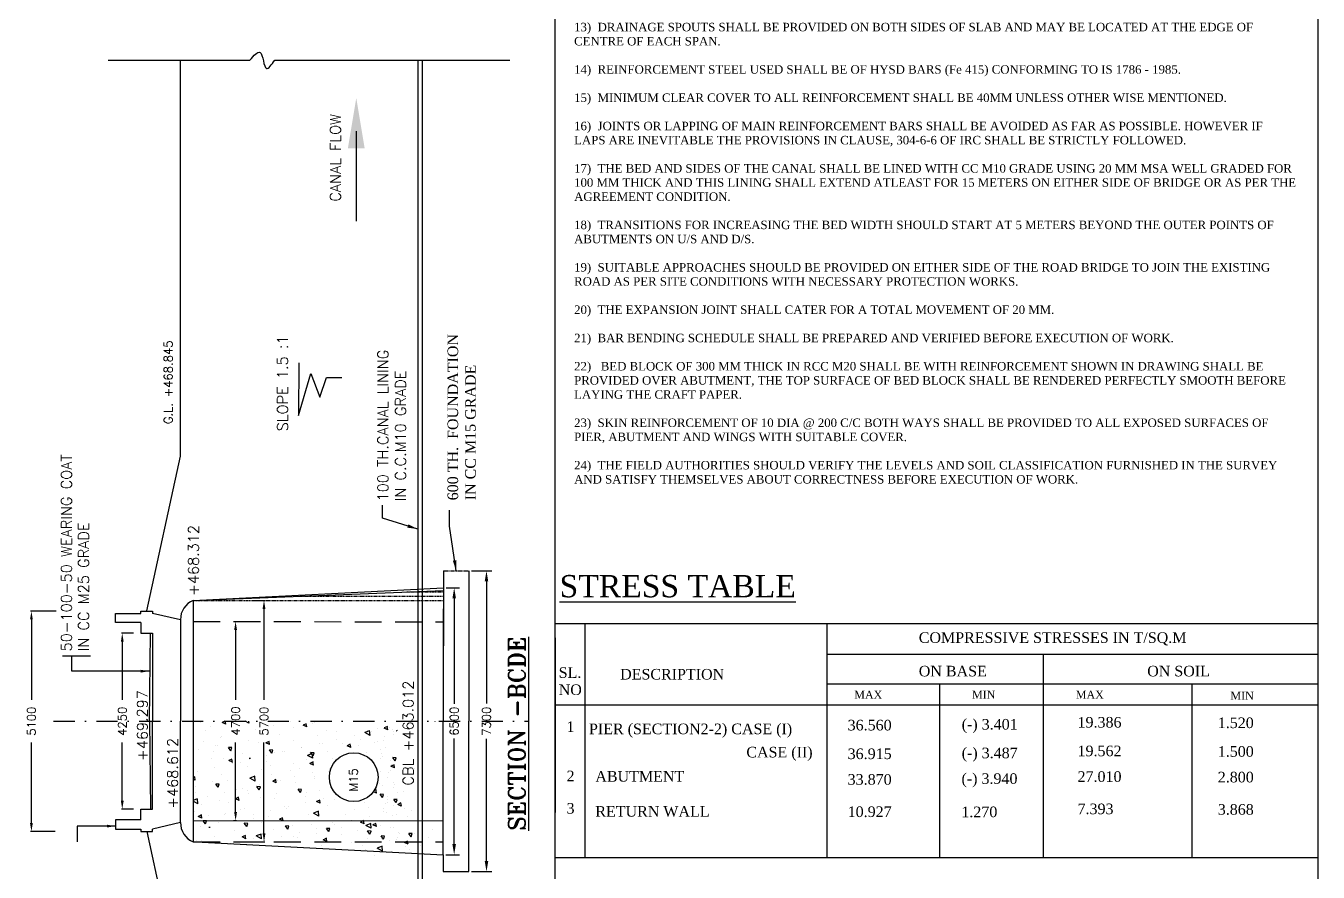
# Model space of a CAD drawing. Header units: millimetres. Extents: x 173 to 1182, y 876 to 1915.
# Drawn here: x 763.4 to 1068.3, y 1024.5 to 1224.2 of the extents above; entities that cross this region are included whole.
import ezdxf
from ezdxf.enums import TextEntityAlignment as Align

# ---------------------------------------------------------------- set-up
doc = ezdxf.new("R2010")
doc.units = ezdxf.units.MM
for name, pattern in [('DASHDOT', [1, 0.5, -0.25, 0, -0.25]), ('DASHDOTX2', [2, 1, -0.5, 0, -0.5]), ('HIDDEN', [9.525, 6.35, -3.175])]:
    doc.linetypes.add(name, pattern=pattern)
doc.styles.add('ROMANS', font='romans')
doc.styles.add('ROMANT', font='romant')
doc.styles.get("Standard").update_dxf_attribs({"font": 'times.ttf'})
doc.styles.add('TIMES NEW ROMAN', font='times.ttf')
doc.dimstyles.new('ISO-25', dxfattribs={"dimtxt": 2.5, "dimasz": 2.5, "dimexe": 1.25, "dimexo": 0.625, "dimtad": 0, "dimtih": 1, "dimtoh": 1, "dimlfac": 100, "dimtxsty": 'TIMES NEW ROMAN', "dimcen": 2.5, "dimadec": 0, "dimazin": 0, "dimtfac": 1, "dimtmove": 0, "dimatfit": 3, "dimfxl": 1, "dimarcsym": 0})
doc.dimstyles.get("Standard").update_dxf_attribs({"dimtxt": 2, "dimasz": 2.5, "dimexe": 0.18, "dimexo": 0.18, "dimgap": 1.5, "dimtad": 0, "dimtih": 1, "dimtoh": 1, "dimdec": 0, "dimlfac": 100, "dimzin": 0, "dimdsep": 46, "dimtxsty": 'ROMANS', "dimcen": 0.09, "dimadec": 0, "dimazin": 0, "dimtfac": 1, "dimtdec": 0, "dimtofl": 0, "dimtmove": 1, "dimatfit": 1, "dimfxl": 1, "dimtolj": 1, "dimtzin": 0, "dimarcsym": 0})
doc.dimstyles.new('STANDARD$0', dxfattribs={"dimscale": 88.888889, "dimtxt": 0.02, "dimasz": 0.02, "dimexe": 0.1, "dimexo": 0.1, "dimgap": 0.09, "dimtad": 2, "dimtih": 1, "dimtoh": 1, "dimdec": 0, "dimzin": 1, "dimdsep": 46, "dimtxsty": 'Standard', "dimcen": 0.09, "dimadec": 0, "dimazin": 0, "dimtfac": 1, "dimtdec": 4, "dimtofl": 0, "dimtmove": 0, "dimatfit": 3, "dimfxl": 1, "dimtolj": 1, "dimtzin": 1, "dimarcsym": 0})
doc.dimstyles.new('STANDARD$7', dxfattribs={"dimtxt": 2, "dimasz": 2, "dimexe": 1.25, "dimexo": 0.625, "dimtad": 1, "dimdec": 0, "dimlfac": 0.5, "dimdsep": 46, "dimtxsty": 'Standard', "dimcen": 2.5, "dimadec": 0, "dimazin": 0, "dimtfac": 1, "dimtdec": 0, "dimtmove": 0, "dimatfit": 3, "dimfxl": 1, "dimtolj": 1, "dimtzin": 0, "dimarcsym": 0})
pattern_1 = [(50, (-309.16, -284.87), (182.185, -15.939), [19.05, -209.55]), (355, (-309.16, -284.87), (-35.243, 191.057), [15.24, -167.64]), (100.451, (-293.98, -286.2), (146.943, 175.117), [16.19, -178.09]), (46.184, (-309.16, -234.07), (271.08, -42.042), [28.575, -314.325]), (96.636, (-286.57, -237.57), (237.404, 247.426), [24.285, -267.135]), (351.184, (-309.16, -234.07), (237.405, 247.425), [22.86, -251.46]), (21, (-283.76, -246.77), (151.615, -102.266), [19.05, -209.55]), (326, (-283.76, -246.77), (61.802, 184.188), [15.24, -167.64]), (71.451, (-271.13, -255.3), (213.416, 81.923), [16.19, -178.09]), (37.5, (-309.16, -284.87), (3.0886, 84.555), [0, -165.608, 0, -170.18, 0, -168.275]), (7.5, (-309.16, -284.87), (66.8197, 100.1806), [0, -97.028, 0, -161.798, 0, -64.135]), (327.5, (-365.803, -284.87), (135.5906, -5.7287), [0, -63.5, 0, -198.12, 0, -262.89]), (317.5, (-391.2, -284.87), (148.129, 25.4265), [0, -82.55, 0, -131.572, 0, -186.69])]

# ---------------------------------------------------------------- blocks, each defined once
blk = doc.blocks.new('*D85')
at = {"color": 0, "lineweight": -2, "transparency": 16777216}
for p, q in [((770.52, 1086.14), (764.52, 1086.14)), ((764.7, 1084.14), (764.7, 1065.17)), ((764.7, 1036.14), (764.7, 1055.12)), ((770.27, 1034.14), (764.52, 1034.14))]:
    blk.add_line(p, q, dxfattribs=at)
at = {"color": 0, "transparency": 16777216}
for points in [[(764.37, 1084.14), (765.03, 1084.14), (764.7, 1086.14)], [(764.37, 1036.14), (765.03, 1036.14), (764.7, 1034.14)]]:
    blk.add_solid(points, dxfattribs=at)
at = {"layer": 'Defpoints', "color": 0, "transparency": 16777216}
for p in [(770.7, 1086.14), (764.7, 1034.14), (770.45, 1034.14)]:
    blk.add_point(p, dxfattribs=at)
at = {"color": 0, "transparency": 16777216, "insert": (764.7, 1060.14), "char_height": 2, "attachment_point": 5, "rotation": 90, "style": 'ROMANS'}
blk.add_mtext('\\A1;5100', dxfattribs=at)
blk = doc.blocks.new('*D86')
at = {"color": 0, "lineweight": -2, "transparency": 16777216}
for p, q in [((817.33, 1088.64), (819.75, 1088.64)), ((819.57, 1086.64), (819.57, 1065.19)), ((819.57, 1033.69), (819.57, 1055.14)), ((817.33, 1031.69), (819.75, 1031.69))]:
    blk.add_line(p, q, dxfattribs=at)
at = {"color": 0, "transparency": 16777216}
for points in [[(819.24, 1086.64), (819.91, 1086.64), (819.57, 1088.64)], [(819.24, 1033.69), (819.91, 1033.69), (819.57, 1031.69)]]:
    blk.add_solid(points, dxfattribs=at)
at = {"layer": 'Defpoints', "color": 0, "transparency": 16777216}
for p in [(817.26, 1088.64), (819.57, 1088.64), (817.26, 1031.69)]:
    blk.add_point(p, dxfattribs=at)
at = {"color": 0, "transparency": 16777216, "insert": (819.57, 1060.16), "char_height": 2, "attachment_point": 5, "rotation": 90, "style": 'ROMANS'}
blk.add_mtext('\\A1;5700', dxfattribs=at)
blk = doc.blocks.new('*D87')
at = {"color": 0, "lineweight": -2, "transparency": 16777216}
for p, q in [((812.38, 1083.69), (813.05, 1083.69)), ((812.87, 1081.69), (812.87, 1065.21)), ((812.87, 1038.69), (812.87, 1055.16)), ((812.38, 1036.69), (813.05, 1036.69))]:
    blk.add_line(p, q, dxfattribs=at)
at = {"color": 0, "transparency": 16777216}
for points in [[(812.54, 1081.69), (813.2, 1081.69), (812.87, 1083.69)], [(812.54, 1038.69), (813.2, 1038.69), (812.87, 1036.69)]]:
    blk.add_solid(points, dxfattribs=at)
at = {"layer": 'Defpoints', "color": 0, "transparency": 16777216}
for p in [(812.32, 1083.69), (812.87, 1083.69), (812.32, 1036.69)]:
    blk.add_point(p, dxfattribs=at)
at = {"color": 0, "transparency": 16777216, "insert": (812.87, 1060.19), "char_height": 2, "attachment_point": 5, "rotation": 90, "style": 'ROMANS'}
blk.add_mtext('\\A1;4700', dxfattribs=at)
blk = doc.blocks.new('*D88')
at = {"color": 0, "lineweight": -2, "transparency": 16777216}
for p, q in [((788.75, 1080.89), (785.95, 1080.89)), ((786.13, 1078.89), (786.13, 1065.17)), ((786.13, 1041.39), (786.13, 1055.12)), ((788.75, 1039.39), (785.95, 1039.39))]:
    blk.add_line(p, q, dxfattribs=at)
at = {"color": 0, "transparency": 16777216}
for points in [[(785.8, 1078.89), (786.47, 1078.89), (786.13, 1080.89)], [(785.8, 1041.39), (786.47, 1041.39), (786.13, 1039.39)]]:
    blk.add_solid(points, dxfattribs=at)
at = {"layer": 'Defpoints', "color": 0, "transparency": 16777216}
for p in [(786.13, 1080.89), (788.81, 1080.89), (788.81, 1039.39)]:
    blk.add_point(p, dxfattribs=at)
at = {"color": 0, "transparency": 16777216, "insert": (786.13, 1060.14), "char_height": 2, "attachment_point": 5, "rotation": 90, "style": 'ROMANS'}
blk.add_mtext('\\A1;4250', dxfattribs=at)

msp = doc.modelspace()

# ---------------------------------------------------------------- hatches: boundary and pattern name
h = msp.add_hatch()
h.set_pattern_fill('AR-CONC', color=0, style=0)
h.set_pattern_definition(pattern_1)
h.paths.add_polyline_path([(861.14331, 1060.16375), (802.87519, 1060.16375), (802.87519, 1036.6858), (861.14331, 1036.6858)])
h.paths.add_polyline_path([(840.74836, 1041.1888, -1), (840.74836, 1052.69262, -1)], flags=16)
h.paths.add_polyline_path([(861.14331, 1036.6858), (802.87519, 1036.6858), (802.87519, 1031.6858), (861.14331, 1031.6858)])
h.paths.add_polyline_path([(802.87519, 1031.6858), (855.1752, 1028.99415), (855.1752, 1031.6858)])
h.paths.add_polyline_path([(811.36941, 1056.16199), (811.36941, 1064.20961), (814.36941, 1064.20961), (814.36941, 1056.16199)], flags=9)
h.paths.add_polyline_path([(818.07184, 1056.13994), (818.07184, 1064.18756), (821.07184, 1064.18756), (821.07184, 1056.13994)], flags=9)
h.paths.add_polyline_path([(842.16901, 1043.44389), (842.16901, 1049.87246), (839.16901, 1049.87246), (839.16901, 1043.44389)], flags=8)
h.paths.add_polyline_path([(854.73565, 1044.72991), (854.73565, 1070.97991), (850.98565, 1070.97991), (850.98565, 1044.72991)], flags=9)
h = msp.add_hatch()
h.set_pattern_fill('AR-CONC', color=0, style=0)
h.set_pattern_definition(pattern_1)
h.paths.add_polyline_path([(861.14331, 1060.16375), (802.87519, 1060.16375), (802.87519, 1036.6858), (861.14331, 1036.6858)])
h.paths.add_polyline_path([(840.74836, 1041.1888, -1), (840.74836, 1052.69262, -1)], flags=16)
h.paths.add_polyline_path([(861.14331, 1036.6858), (802.87519, 1036.6858), (802.87519, 1031.6858), (861.14331, 1031.6858)])
h.paths.add_polyline_path([(802.87519, 1031.6858), (855.1752, 1028.99415), (855.1752, 1031.6858)])
h.paths.add_polyline_path([(811.36941, 1056.16199), (811.36941, 1064.20961), (814.36941, 1064.20961), (814.36941, 1056.16199)], flags=9)
h.paths.add_polyline_path([(818.07184, 1056.13994), (818.07184, 1064.18756), (821.07184, 1064.18756), (821.07184, 1056.13994)], flags=9)
h.paths.add_polyline_path([(842.16901, 1043.44389), (842.16901, 1049.87246), (839.16901, 1049.87246), (839.16901, 1043.44389)], flags=8)
h.paths.add_polyline_path([(854.73565, 1044.72991), (854.73565, 1070.97991), (850.98565, 1070.97991), (850.98565, 1044.72991)], flags=9)
h = msp.add_hatch()
h.set_pattern_fill('AR-CONC', color=0, scale=0.75, style=0)
h.set_pattern_definition([(50, (-309.16, -284.87), (136.6385, -11.954), [14.2875, -157.1625]), (355, (-309.16, -284.87), (-26.432, 143.292), [11.43, -125.73]), (100.451, (-297.77, -285.87), (110.207, 131.338), [12.143, -133.567]), (46.184, (-309.16, -246.77), (203.31, -31.532), [21.431, -235.744]), (96.636, (-292.22, -249.4), (178.053, 185.57), [18.214, -200.351]), (351.184, (-309.16, -246.77), (178.053, 185.57), [17.145, -188.595]), (21, (-290.11, -256.3), (113.711, -76.699), [14.287, -157.162]), (326, (-290.11, -256.3), (46.352, 138.141), [11.43, -125.73]), (71.451, (-280.64, -262.69), (160.062, 61.442), [12.143, -133.567]), (37.5, (-309.16, -284.87), (2.3165, 63.4163), [0, -124.206, 0, -127.635, 0, -126.2062]), (7.5, (-309.16, -284.87), (50.1147, 75.1354), [0, -72.771, 0, -121.3485, 0, -48.1013]), (327.5, (-351.643, -284.87), (101.693, -4.2966), [0, -47.625, 0, -148.59, 0, -197.1675]), (317.5, (-370.69, -284.87), (111.097, 19.07), [0, -61.9125, 0, -98.679, 0, -140.0175])])
h.paths.add_polyline_path([(802.87519, 1031.6858), (855.1752, 1027.74762), (855.1752, 1031.6858)])

# ---------------------------------------------------------------- linework, layer by layer
at = {"color": 0}
for p, q in [((888.25993, 876.28119), (888.25993, 1471.28119)), ((1068.25993, 876.28119), (1068.25993, 1471.28119)), ((782.82702, 1216.11605), (816.25213, 1216.11605)), ((799.8982, 1122.66259), (799.8982, 1216.11605)), ((822.10789, 1216.11605), (877.53143, 1216.11605)), ((855.8982, 1216.14457), (855.8982, 976.32263)), ((856.8982, 1216.14457), (856.8982, 976.32263)), ((827.8105, 1144.72484), (827.70767, 1132.24059)), ((827.70767, 1132.24059), (830.60085, 1142.20484)), ((830.60085, 1142.20484), (832.74084, 1136.56892)), ((832.74084, 1136.56892), (834.34102, 1141.23765)), ((834.34102, 1141.23765), (837.96232, 1141.20783)), ((791.90019, 1086.1858), (799.8982, 1122.66259)), ((861.89265, 1095.61394), (861.86632, 1060.06062)), ((867.89821, 1095.61394), (867.89821, 1060.1382)), ((868.52321, 1095.61394), (873.3096, 1095.61394)), ((802.87519, 1088.64171), (861.8897, 1091.62595)), ((862.51469, 1091.61394), (865.68751, 1091.61394)), ((872.0596, 1093.11394), (872.0596, 1064.28479)), ((802.87519, 1088.64171), (861.88922, 1090.97316)), ((802.87519, 1088.64171), (802.87519, 1031.6858)), ((856.8982, 1088.61394), (856.8982, 1031.65802)), ((864.43751, 1089.11394), (864.43751, 1064.23717)), ((784.52519, 1085.59171), (790.52519, 1085.59171)), ((784.52519, 1083.39171), (784.52519, 1085.59171)), ((790.52519, 1086.14171), (793.27519, 1086.14171)), ((790.52519, 1085.59171), (790.52519, 1086.14171)), ((793.27519, 1086.14171), (793.27519, 1085.59171)), ((799.87519, 1084.07137), (793.27519, 1085.59171)), ((861.86632, 1086.65802), (861.86632, 1060.06062)), ((790.52519, 1083.39171), (784.52519, 1083.39171)), ((790.52519, 1083.39171), (790.52519, 1080.89171)), ((799.87519, 1084.07137), (799.87519, 1060.16375)), ((888.25993, 1083.20081), (1068.25993, 1083.20081)), ((895.24206, 1083.20081), (895.24206, 1027.99691)), ((952.35089, 1083.20081), (952.35089, 1027.99691)), ((790.52519, 1080.89171), (793.27519, 1080.89171)), ((792.5244, 1060.14171), (792.77519, 1080.89171)), ((793.27519, 1080.89171), (793.27519, 1060.14171)), ((799.87519, 1080.89171), (799.87519, 1060.14171)), ((888.25993, 1079.8088), (888.25993, 1038.63515)), ((888.25993, 1079.8088), (888.25993, 1038.63515)), ((772.04832, 1075.59045), (778.62756, 1075.59045)), ((774.217, 1071.94154), (774.217, 1075.59045)), ((952.35089, 1075.94876), (1068.25993, 1075.94876)), ((1003.46808, 1027.99691), (1003.46808, 1075.94876)), ((952.35089, 1068.98538), (1068.25993, 1068.98538)), ((978.95984, 1068.98538), (978.95984, 1027.99691)), ((1038.47986, 1068.98538), (1038.47986, 1027.99691)), ((888.09367, 1063.98538), (1068.25993, 1063.98538)), ((792.5244, 1060.14171), (792.77519, 1039.39171)), ((793.27519, 1039.39171), (793.27519, 1060.14171)), ((799.8929, 1036.25241), (799.87519, 1060.16375)), ((804.59667, 1059.79459), (804.59667, 1059.79459)), ((806.85087, 1058.90756), (806.85087, 1058.90756)), ((810.5313, 1059.45078), (809.66804, 1059.85332)), ((810.323, 1060.16375), (809.68139, 1059.8584)), ((810.53289, 1059.44718), (810.40654, 1060.16375)), ((816.02972, 1059.66702), (815.12676, 1060.16375)), ((816.03496, 1059.67063), (815.98153, 1060.16375)), ((817.64987, 1058.26277), (817.64987, 1058.26277)), ((821.77353, 1059.20782), (821.77353, 1059.20782)), ((825.89719, 1060.15288), (825.89719, 1060.15288)), ((826.56724, 1058.65882), (826.56724, 1058.65882)), ((829.66165, 1058.79484), (828.7984, 1059.19738)), ((829.54268, 1059.55015), (828.81174, 1059.20228)), ((829.66323, 1058.7912), (829.53091, 1059.54163)), ((831.04313, 1059.69076), (831.04313, 1059.69076)), ((831.37367, 1059.76706), (831.37367, 1059.76706)), ((834.3015, 1057.96878), (834.3015, 1057.96878)), ((844.47493, 1057.91303), (843.34623, 1057.46533)), ((843.80808, 1060.03764), (843.71645, 1060.16375)), ((843.8097, 1060.03758), (843.85315, 1060.16375)), ((843.8796, 1058.05791), (843.8796, 1058.05791)), ((844.60137, 1056.77913), (844.47824, 1057.91548)), ((845.6669, 1060.08446), (845.6669, 1060.08446)), ((846.29576, 1058.38074), (846.29576, 1058.38074)), ((848.79201, 1058.1389), (847.92875, 1058.54144)), ((848.67303, 1058.89404), (847.94209, 1058.54616)), ((848.79358, 1058.13523), (848.66126, 1058.88565)), ((849.14249, 1058.75314), (849.14249, 1058.75314)), ((849.79326, 1058.13199), (849.79326, 1058.13199)), ((850.95632, 1057.93895), (850.85356, 1057.89005)), ((859.87244, 1060.1382), (859.87242, 1060.16671)), ((859.87244, 1060.1382), (859.87242, 1060.10968)), ((861.86633, 1060.13598), (861.86631, 1060.16375)), ((861.86633, 1060.13598), (861.86631, 1060.1082)), ((861.86632, 1028.65802), (861.86632, 1060.13598)), ((867.89821, 1024.65802), (867.89821, 1060.1382)), ((803.00436, 1056.35616), (803.00436, 1056.35616)), ((805.27887, 1055.4276), (805.27887, 1055.4276)), ((805.75048, 1057.89859), (805.75048, 1057.89859)), ((809.40254, 1056.37266), (809.40254, 1056.37266)), ((809.64748, 1056.63068), (809.64748, 1056.63068)), ((815.83007, 1055.64093), (815.83007, 1055.64093)), ((818.25699, 1055.04614), (818.25699, 1055.04614)), ((820.8904, 1054.62025), (820.02714, 1055.0228)), ((820.7714, 1055.37567), (820.04046, 1055.02779)), ((820.89198, 1054.61665), (820.75966, 1055.36707)), ((823.2852, 1057.09568), (823.2852, 1057.09568)), ((826.43814, 1055.64991), (826.43814, 1055.64991)), ((832.2703, 1056.72811), (832.2703, 1056.72811)), ((832.64784, 1054.97293), (832.64784, 1054.97293)), ((833.34675, 1054.94073), (833.34675, 1054.94073)), ((836.74619, 1057.76005), (836.74619, 1057.76005)), ((836.7715, 1055.91798), (836.7715, 1055.91798)), ((840.89517, 1056.86303), (840.89517, 1056.86303)), ((842.44925, 1055.82934), (842.44925, 1055.82934)), ((844.59619, 1056.77558), (843.34436, 1057.46423)), ((845.01883, 1057.80809), (845.01883, 1057.80809)), ((845.67889, 1055.01092), (845.67889, 1055.01092)), ((846.34926, 1055.359), (846.34926, 1055.359)), ((847.74023, 1055.60247), (847.74023, 1055.60247)), ((848.09963, 1056.48985), (848.09963, 1056.48985)), ((850.0622, 1057.06815), (850.0622, 1057.06815)), ((850.13568, 1057.83578), (850.13568, 1057.83578)), ((850.95632, 1057.83136), (850.84022, 1057.8855)), ((864.43751, 1031.15802), (864.43751, 1056.03479)), ((872.0596, 1027.15802), (872.0596, 1055.98717)), ((804.23153, 1053.39351), (804.23153, 1053.39351)), ((807.74161, 1052.96955), (807.74161, 1052.96955)), ((808.18322, 1054.30398), (808.18322, 1054.30398)), ((808.70742, 1054.42545), (808.70742, 1054.42545)), ((811.7449, 1053.19544), (811.18504, 1053.96602)), ((811.99365, 1053.91649), (811.1857, 1053.96659)), ((811.74659, 1053.19548), (811.99467, 1053.91596)), ((814.41048, 1052.49474), (814.41048, 1052.49474)), ((820.27685, 1052.13776), (820.27685, 1052.13776)), ((821.44029, 1052.59422), (820.88043, 1053.36481)), ((821.68902, 1053.31524), (820.88107, 1053.36534)), ((821.44196, 1052.59424), (821.69004, 1053.31472)), ((821.98135, 1052.82505), (821.98135, 1052.82505)), ((823.96005, 1053.11543), (823.96005, 1053.11543)), ((824.40051, 1053.08282), (824.40051, 1053.08282)), ((828.33601, 1053.93177), (828.33601, 1053.93177)), ((828.52417, 1054.02787), (828.52417, 1054.02787)), ((831.05172, 1051.40321), (829.79989, 1052.09186)), ((830.93049, 1052.54067), (829.80179, 1052.09297)), ((831.13568, 1051.99301), (830.57582, 1052.76359)), ((831.3844, 1052.71399), (830.57645, 1052.76409)), ((831.05692, 1051.40679), (830.93379, 1052.54314)), ((831.13733, 1051.993), (831.38542, 1052.71348)), ((834.51861, 1052.94201), (834.51861, 1052.94201)), ((837.97336, 1054.7974), (837.97336, 1054.7974)), ((840.02075, 1053.96431), (839.15749, 1054.36685)), ((839.90174, 1054.71955), (839.1708, 1054.37168)), ((840.02232, 1053.96067), (839.89, 1054.7111)), ((840.23628, 1054.17098), (840.23628, 1054.17098)), ((841.97374, 1054.39677), (841.97374, 1054.39677)), ((843.67642, 1052.86669), (843.67642, 1052.86669)), ((847.14489, 1053.4618), (847.14489, 1053.4618)), ((847.18607, 1052.58861), (847.18607, 1052.58861)), ((847.46445, 1051.82225), (847.46445, 1051.82225)), ((848.15231, 1053.89863), (848.15231, 1053.89863)), ((807.22847, 1051.27593), (807.22847, 1051.27593)), ((807.90585, 1049.3026), (807.90585, 1049.3026)), ((809.93459, 1051.4628), (809.93459, 1051.4628)), ((812.11915, 1050.44567), (811.25589, 1050.84821)), ((812.00011, 1051.20118), (811.26917, 1050.85331)), ((812.12073, 1050.4421), (811.98841, 1051.19252)), ((812.02952, 1050.24765), (812.02952, 1050.24765)), ((812.79241, 1049.80564), (812.79241, 1049.80564)), ((814.118, 1050.50618), (814.118, 1050.50618)), ((815.63765, 1049.53209), (815.63765, 1049.53209)), ((816.15318, 1051.19271), (816.15318, 1051.19271)), ((818.97501, 1048.81588), (818.97501, 1048.81588)), ((820.11354, 1050.56403), (820.11354, 1050.56403)), ((821.02661, 1049.797), (821.02661, 1049.797)), ((826.43014, 1050.27063), (826.43014, 1050.27063)), ((827.91613, 1049.02726), (827.91613, 1049.02726)), ((829.66311, 1051.18472), (829.66311, 1051.18472)), ((831.2495, 1049.78973), (830.38624, 1050.19227)), ((831.13046, 1050.54507), (830.39952, 1050.19719)), ((831.25107, 1049.78612), (831.11875, 1050.53654)), ((835.09346, 1048.98708), (835.09346, 1048.98708)), ((835.36617, 1049.25401), (835.36617, 1049.25401)), ((835.77949, 1051.34612), (835.77949, 1051.34612)), ((847.02454, 1051.23286), (847.02454, 1051.23286)), ((849.37948, 1050.93598), (849.37948, 1050.93598)), ((850.37985, 1049.13378), (849.51659, 1049.53633)), ((850.26081, 1049.88895), (849.52987, 1049.54108)), ((849.57763, 1049.86719), (849.57763, 1049.86719)), ((850.52646, 1050.79058), (849.9666, 1051.56117)), ((850.77515, 1051.51149), (849.9672, 1051.56159)), ((850.38141, 1049.13014), (850.2491, 1049.88057)), ((850.29164, 1049.53544), (850.29164, 1049.53544)), ((850.52808, 1050.79051), (850.77616, 1051.511)), ((855.08254, 1049.00527), (855.08254, 1049.00527)), ((803.22882, 1047.0267), (802.87519, 1046.85839)), ((803.34789, 1046.27109), (802.87519, 1046.49151)), ((803.34948, 1046.26755), (803.21716, 1047.01797)), ((803.78219, 1048.35754), (803.78219, 1048.35754)), ((807.3274, 1045.91942), (807.3274, 1045.91942)), ((809.66121, 1047.68132), (809.66121, 1047.68132)), ((810.88655, 1046.1445), (810.88655, 1046.1445)), ((817.50725, 1046.03084), (816.25542, 1046.71949)), ((817.38605, 1047.16831), (816.25735, 1046.72061)), ((817.51247, 1046.03445), (817.38935, 1047.1708)), ((821.34071, 1047.60138), (821.34071, 1047.60138)), ((822.47824, 1045.61514), (821.61499, 1046.01769)), ((822.35917, 1046.37058), (821.62823, 1046.02271)), ((822.47982, 1045.61157), (822.3475, 1046.36199)), ((822.72246, 1046.15192), (822.72246, 1046.15192)), ((823.45935, 1046.20239), (823.45935, 1046.20239)), ((825.8166, 1048.63332), (825.8166, 1048.63332)), ((826.84613, 1047.09697), (826.84613, 1047.09697)), ((830.96979, 1048.04203), (830.96979, 1048.04203)), ((831.48095, 1047.10672), (831.48095, 1047.10672)), ((831.51966, 1046.70261), (831.51966, 1046.70261)), ((834.82475, 1048.31807), (834.82475, 1048.31807)), ((846.16798, 1048.59039), (846.16798, 1048.59039)), ((847.15689, 1048.38826), (847.15689, 1048.38826)), ((848.62289, 1046.83914), (848.62289, 1046.83914)), ((849.04262, 1048.1065), (849.04262, 1048.1065)), ((849.4942, 1048.53395), (849.4942, 1048.53395)), ((850.01586, 1045.75523), (850.01586, 1045.75523)), ((803.43142, 1044.68974), (803.43142, 1044.68974)), ((803.48089, 1043.36802), (803.48089, 1043.36802)), ((808.7679, 1044.54959), (808.20803, 1045.32017)), ((809.01666, 1045.27067), (808.20871, 1045.32078)), ((808.70647, 1044.65327), (808.70647, 1044.65327)), ((808.76959, 1044.54966), (809.01767, 1045.27014)), ((810.35147, 1043.31675), (810.35147, 1043.31675)), ((813.03046, 1043.98871), (813.03046, 1043.98871)), ((814.47514, 1044.26181), (814.47514, 1044.26181)), ((815.59599, 1043.88353), (815.59599, 1043.88353)), ((815.93735, 1042.98059), (815.93735, 1042.98059)), ((818.46329, 1043.94837), (817.90342, 1044.71896)), ((818.71203, 1044.66942), (817.90408, 1044.71953)), ((818.46496, 1043.94842), (818.71305, 1044.6689)), ((818.5988, 1045.20686), (818.5988, 1045.20686)), ((822.50461, 1043.17434), (822.50461, 1043.17434)), ((827.04377, 1045.67067), (827.04377, 1045.67067)), ((828.15868, 1043.34716), (827.59881, 1044.11775)), ((828.40741, 1044.06817), (827.59946, 1044.11828)), ((828.16034, 1043.34717), (828.40842, 1044.06766)), ((829.57508, 1043.44559), (829.57508, 1043.44559)), ((832.74683, 1043.73996), (832.74683, 1043.73996)), ((846.07372, 1043.1394), (845.37525, 1043.52364)), ((845.95247, 1044.27685), (845.818, 1044.22351)), ((846.07888, 1043.14294), (845.95575, 1044.27929)), ((846.20215, 1045.36021), (846.20215, 1045.36021)), ((846.77229, 1045.39259), (846.77229, 1045.39259)), ((847.54946, 1042.14473), (846.98959, 1042.91532)), ((847.79816, 1042.86567), (846.99021, 1042.91578)), ((847.55108, 1042.14469), (847.79917, 1042.86518)), ((847.58833, 1044.87281), (847.58833, 1044.87281)), ((850.16948, 1044.40781), (850.16948, 1044.40781)), ((850.26979, 1045.14385), (850.26979, 1045.14385)), ((851.05562, 1043.24454), (851.05562, 1043.24454)), ((852.47535, 1043.46188), (852.47535, 1043.46188)), ((803.84162, 1041.79595), (802.87519, 1041.41262)), ((803.96279, 1040.65847), (802.87519, 1041.25677)), ((803.96803, 1040.6621), (803.8449, 1041.79845)), ((804.70806, 1040.40537), (804.70806, 1040.40537)), ((806.22781, 1042.3717), (806.22781, 1042.3717)), ((809.18395, 1041.43731), (809.18395, 1041.43731)), ((811.1392, 1041.05866), (811.1392, 1041.05866)), ((813.70699, 1041.44056), (812.84373, 1041.8431)), ((813.58788, 1042.1961), (812.85694, 1041.84822)), ((813.70857, 1041.43702), (813.57625, 1042.18744)), ((818.73352, 1042.058), (818.73352, 1042.058)), ((822.11995, 1041.99083), (822.11995, 1041.99083)), ((824.43658, 1040.12729), (824.43658, 1040.12729)), ((825.27388, 1040.0849), (825.27388, 1040.0849)), ((829.39413, 1042.4046), (829.39413, 1042.4046)), ((829.39754, 1041.02995), (829.39754, 1041.02995)), ((832.83734, 1040.78462), (831.97408, 1041.18716)), ((832.71823, 1041.53998), (831.98729, 1041.19211)), ((832.83891, 1040.78104), (832.70659, 1041.53146)), ((833.5212, 1041.97501), (833.5212, 1041.97501)), ((834.62589, 1040.28168), (834.62589, 1040.28168)), ((836.30274, 1041.69541), (836.30274, 1041.69541)), ((843.19226, 1040.92567), (843.19226, 1040.92567)), ((844.15295, 1039.87854), (844.15295, 1039.87854)), ((848.26361, 1040.74668), (848.26361, 1040.74668)), ((848.62884, 1040.91048), (848.62884, 1040.91048)), ((848.63488, 1041.76561), (848.63488, 1041.76561)), ((848.79496, 1042.46538), (848.79496, 1042.46538)), ((850.10088, 1040.21648), (850.10088, 1040.21648)), ((850.72136, 1040.9423), (850.1615, 1041.71289)), ((850.95632, 1041.66403), (850.16208, 1041.71328)), ((850.72295, 1040.94221), (850.95632, 1041.61996)), ((851.96769, 1040.12867), (851.10444, 1040.53122)), ((851.84858, 1040.88386), (851.11764, 1040.53599)), ((851.96925, 1040.12506), (851.83693, 1040.87549)), ((852.64284, 1039.63022), (852.64284, 1039.63022)), ((790.52519, 1036.89171), (784.52519, 1036.89171)), ((784.52519, 1036.89171), (784.52519, 1034.69171)), ((790.52519, 1039.39171), (793.27519, 1039.39171)), ((790.52519, 1036.89171), (790.52519, 1039.39171)), ((802.87519, 1036.6858), (861.86632, 1036.66402)), ((803.27585, 1038.7398), (803.27585, 1038.7398)), ((804.93574, 1037.26597), (804.07248, 1037.66852)), ((804.8166, 1038.02161), (804.08566, 1037.67374)), ((804.93732, 1037.26246), (804.805, 1038.01289)), ((805.7909, 1035.90374), (805.23103, 1036.67432)), ((806.03966, 1036.62486), (805.23172, 1036.67496)), ((805.7926, 1035.90384), (806.04068, 1036.62432)), ((806.57635, 1037.8647), (806.57635, 1037.8647)), ((810.18446, 1038.03061), (810.18446, 1038.03061)), ((810.41112, 1038.47466), (810.41112, 1038.47466)), ((812.90288, 1037.24973), (812.90288, 1037.24973)), ((814.03149, 1039.31945), (814.03149, 1039.31945)), ((814.88701, 1039.5066), (814.88701, 1039.5066)), ((817.02655, 1038.19479), (817.02655, 1038.19479)), ((817.07398, 1037.26087), (817.07398, 1037.26087)), ((820.59007, 1037.57589), (820.59007, 1037.57589)), ((821.15021, 1039.13984), (821.15021, 1039.13984)), ((823.90361, 1036.6858), (823.20283, 1037.01258)), ((823.94695, 1037.3655), (823.21601, 1037.01762)), ((824.06609, 1036.61003), (823.90361, 1036.6858)), ((824.05368, 1036.6858), (823.93534, 1037.35691)), ((824.06766, 1036.60649), (824.05368, 1036.6858)), ((824.93734, 1039.57974), (824.93734, 1039.57974)), ((830.13964, 1038.19658), (830.13964, 1038.19658)), ((832.52925, 1037.76703), (831.27742, 1038.45568)), ((832.40803, 1038.90449), (831.27933, 1038.45679)), ((832.53443, 1037.7706), (832.4113, 1038.90695)), ((832.72002, 1036.62054), (832.72002, 1036.62054)), ((838.73548, 1038.10081), (838.73548, 1038.10081)), ((840.27185, 1036.79506), (840.27185, 1036.79506)), ((840.80848, 1039.29192), (840.80848, 1039.29192)), ((843.02775, 1036.6858), (842.34636, 1036.36151)), ((843.0773, 1036.70938), (843.02775, 1036.6858)), ((843.06835, 1036.6858), (843.06568, 1036.70093)), ((843.198, 1035.95051), (843.06835, 1036.6858)), ((844.39551, 1037.74011), (844.39551, 1037.74011)), ((847.6626, 1039.60046), (847.6626, 1039.60046)), ((847.68014, 1038.73755), (847.68014, 1038.73755)), ((848.51918, 1038.68517), (848.51918, 1038.68517)), ((849.85602, 1037.94783), (849.85602, 1037.94783)), ((850.73327, 1038.04776), (850.73327, 1038.04776)), ((852.53362, 1036.62188), (852.53362, 1036.62188)), ((853.31442, 1037.58277), (853.31442, 1037.58277)), ((854.33191, 1038.97977), (854.33191, 1038.97977)), ((859.49702, 1036.59301), (859.49702, 1036.59301)), ((784.52519, 1034.69171), (790.52519, 1034.69171)), ((790.52519, 1034.69171), (790.52519, 1034.14171)), ((790.52519, 1034.14171), (793.27519, 1034.14171)), ((791.90019, 1034.14171), (799.8982, 997.66492)), ((799.8929, 1036.25241), (793.27519, 1034.69171)), ((793.27519, 1034.14171), (793.27519, 1034.69171)), ((804.65555, 1035.35962), (804.65555, 1035.35962)), ((808.77922, 1036.30468), (808.77922, 1036.30468)), ((812.6172, 1034.43601), (812.6172, 1034.43601)), ((815.48628, 1035.30252), (814.92642, 1036.07311)), ((815.73504, 1036.02361), (814.92709, 1036.07371)), ((815.48797, 1035.30259), (815.73605, 1036.02308)), ((816.11418, 1036.54395), (816.11418, 1036.54395)), ((818.86359, 1033.53213), (817.73489, 1033.08443)), ((818.98998, 1032.39826), (818.86686, 1033.53461)), ((819.08229, 1036.15554), (819.08229, 1036.15554)), ((821.81724, 1034.61324), (821.81724, 1034.61324)), ((823.9826, 1036.55168), (823.9826, 1036.55168)), ((825.18167, 1034.70131), (824.62181, 1035.4719)), ((825.43041, 1035.42236), (824.62247, 1035.47246)), ((825.18334, 1034.70135), (825.43142, 1035.42184)), ((825.26489, 1035.16579), (825.26489, 1035.16579)), ((826.29313, 1035.64518), (826.29313, 1035.64518)), ((827.90086, 1033.95989), (827.90086, 1033.95989)), ((830.87212, 1035.78194), (830.87212, 1035.78194)), ((831.9962, 1033.71447), (831.9962, 1033.71447)), ((832.02452, 1034.90495), (832.02452, 1034.90495)), ((834.87706, 1034.10009), (834.3172, 1034.87068)), ((835.12579, 1034.82111), (834.31784, 1034.87121)), ((834.87871, 1034.10011), (835.1268, 1034.8206)), ((835.8427, 1036.26587), (835.8427, 1036.26587)), ((836.14818, 1035.85), (836.14818, 1035.85)), ((837.78074, 1035.07275), (837.78074, 1035.07275)), ((841.54577, 1034.33516), (841.54577, 1034.33516)), ((843.19644, 1035.95409), (842.33318, 1036.35663)), ((844.87684, 1034.87559), (843.62501, 1035.56424)), ((844.75556, 1036.01303), (843.62686, 1035.56533)), ((844.57245, 1033.49888), (844.01259, 1034.26947)), ((844.82116, 1034.21986), (844.01322, 1034.26996)), ((844.57409, 1033.49887), (844.82217, 1034.21936)), ((844.67026, 1034.30301), (844.67026, 1034.30301)), ((844.88196, 1034.8791), (844.75883, 1036.01545)), ((845.04326, 1034.08641), (845.04326, 1034.08641)), ((846.10792, 1035.29815), (845.24466, 1035.70069)), ((845.98877, 1036.05326), (845.25783, 1035.70539)), ((846.10947, 1035.29453), (845.97715, 1036.04496)), ((847.11691, 1035.53449), (847.11691, 1035.53449)), ((849.51915, 1035.11835), (849.51915, 1035.11835)), ((850.11288, 1035.14295), (850.11288, 1035.14295)), ((851.40855, 1033.92163), (851.40855, 1033.92163)), ((851.57887, 1033.59383), (851.57887, 1033.59383)), ((854.26784, 1032.89766), (853.70798, 1033.66825)), ((854.51654, 1033.61861), (853.70859, 1033.66871)), ((854.26946, 1032.89763), (854.51754, 1033.61811)), ((855.08846, 1033.64438), (855.08846, 1033.64438)), ((859.21212, 1034.58943), (859.21212, 1034.58943)), ((803.52319, 1031.6858), (861.86632, 1028.65802)), ((803.5387, 1032.02941), (803.5387, 1032.02941)), ((804.75384, 1032.11714), (804.75384, 1032.11714)), ((807.80393, 1032.93128), (807.80393, 1032.93128)), ((811.66246, 1031.40795), (811.66246, 1031.40795)), ((815.29483, 1032.43545), (814.43158, 1032.83799)), ((815.17566, 1033.19101), (814.44472, 1032.84314)), ((815.29641, 1032.43193), (815.16409, 1033.18236)), ((815.52986, 1031.12473), (815.52986, 1031.12473)), ((817.17642, 1032.49441), (817.17642, 1032.49441)), ((818.98479, 1032.39466), (817.73295, 1033.08331)), ((819.65353, 1032.06978), (819.65353, 1032.06978)), ((823.77719, 1033.01484), (823.77719, 1033.01484)), ((826.41534, 1032.95708), (826.41534, 1032.95708)), ((827.5203, 1032.68253), (827.5203, 1032.68253)), ((833.22337, 1030.75182), (833.22337, 1030.75182)), ((834.42519, 1031.77951), (833.56193, 1032.18205)), ((834.30601, 1032.53489), (833.57507, 1032.18702)), ((834.42675, 1031.77596), (834.29443, 1032.52638)), ((837.69926, 1031.78376), (837.69926, 1031.78376)), ((837.77082, 1033.45663), (837.77082, 1033.45663)), ((840.21347, 1031.47815), (840.21347, 1031.47815)), ((842.71747, 1030.80921), (842.71747, 1030.80921)), ((843.95342, 1032.46687), (843.95342, 1032.46687)), ((847.43, 1030.64067), (846.3013, 1030.19297)), ((846.84113, 1031.75427), (846.84113, 1031.75427)), ((847.74436, 1032.29645), (847.18449, 1033.06704)), ((847.99304, 1033.01736), (847.18509, 1033.06746)), ((847.24883, 1032.40445), (847.24883, 1032.40445)), ((847.55639, 1029.50676), (847.43326, 1030.64311)), ((847.74596, 1032.29639), (847.99404, 1033.01687)), ((849.15814, 1032.1149), (849.15814, 1032.1149)), ((850.74632, 1032.1557), (850.74632, 1032.1557)), ((850.9648, 1032.69932), (850.9648, 1032.69932)), ((853.55554, 1031.12356), (852.69228, 1031.52611)), ((853.03087, 1031.6858), (852.70542, 1031.5309)), ((852.95189, 1030.47374), (852.95189, 1030.47374)), ((853.43636, 1031.87878), (853.03087, 1031.6858)), ((853.45732, 1031.6858), (853.42477, 1031.8704)), ((853.55709, 1031.11998), (853.45732, 1031.6858)), ((856.45936, 1030.75772), (856.45936, 1030.75772)), ((858.4684, 1032.82408), (858.4684, 1032.82408)), ((838.5938, 1029.86416), (838.5938, 1029.86416)), ((843.40232, 1029.85305), (843.40232, 1029.85305)), ((845.54466, 1028.52241), (845.54466, 1028.52241)), ((847.55125, 1029.50322), (846.29942, 1030.19187)), ((846.42308, 1029.76796), (846.42308, 1029.76796)), ((849.66832, 1029.46747), (849.66832, 1029.46747)), ((854.01161, 1029.99922), (854.01161, 1029.99922)), ((861.86632, 1028.65802), (861.86632, 1024.65802)), ((862.49132, 1028.65802), (865.68751, 1028.65802)), ((888.09367, 1027.99691), (1068.25993, 1027.99691)), ((868.52321, 1024.65802), (873.3096, 1024.65802))]:
    msp.add_line(p, q, dxfattribs=at)
at = {"color": 0, "linetype": 'DASHDOT', "ltscale": 0.5}
for p, q in [((861.89265, 1095.61394), (867.89821, 1095.61394)), ((802.87519, 1088.64171), (861.88747, 1088.61992)), ((828.05232, 1089.63638), (861.88822, 1089.62121)), ((853.27641, 1090.6329), (861.88896, 1090.62632))]:
    msp.add_line(p, q, dxfattribs=at)
at = {"color": 0, "linetype": 'HIDDEN'}
for p, q in [((802.87519, 1083.64171), (861.86632, 1083.61394)), ((802.87519, 1031.6858), (861.86632, 1031.66402)), ((861.86632, 1024.65802), (867.89821, 1024.65802))]:
    msp.add_line(p, q, dxfattribs=at)
at = {"color": 0, "linetype": 'DASHDOTX2', "ltscale": 5}
msp.add_line((769.94406, 1060.16375), (881.93097, 1060.16375), dxfattribs=at)
at = {"color": 0}
msp.add_lwpolyline([(841.33699, 1199.31792), (841.33699, 1178.14334)], dxfattribs=at)
msp.add_circle((840.74836, 1046.94071), 5.75191, dxfattribs=at)
for centre, start, end in [((804.60824, 1084.2528), 111.5475931, 182.1581909), ((804.60824, 1036.07471), 177.8418091, 248.4524069)]:
    msp.add_arc(centre, 4.71869, start, end, dxfattribs=at)
msp.add_spline([(816.25213, 1216.11605), (818.62704, 1217.90396), (820.14877, 1214.13475), (822.10789, 1216.11605)], degree=3, dxfattribs=at)
for points in [[(839.35574, 1195.27355), (841.33699, 1207.16107), (843.31824, 1195.27355)], [(871.64294, 1093.11394), (872.47627, 1093.11394), (872.0596, 1095.61394)], [(864.02084, 1089.11394), (864.85417, 1089.11394), (864.43751, 1091.61394)], [(864.02084, 1031.15802), (864.85417, 1031.15802), (864.43751, 1028.65802)], [(871.64294, 1027.15802), (872.47627, 1027.15802), (872.0596, 1024.65802)]]:
    msp.add_solid(points, dxfattribs=at)

# ---------------------------------------------------------------- texts
at = {"color": 0, "style": 'ROMANT'}
for s, height, p in [('CANAL FLOW', 2.5, (837.66653, 1193.038)), ('%%uSECTION -BCDE', 4, (881.22027, 1057.17512))]:
    msp.add_text(s, height=height, rotation=90, dxfattribs=at).set_placement(p, align=Align.CENTER)
at = {"color": 0, "style": 'ROMANS'}
for s, height, p in [('G.L. +468.845', 2, (797.97714, 1130.22927)), ('SLOPE 1.5 :1', 2.5, (825.1975, 1128.53753)), ('50-100-50 WEARING COAT', 2.5, (774.217, 1076.60486)), ('IN CC M25 GRADE', 2.5, (778.26462, 1076.60486)), ('+468.312', 2.5, (804.18631, 1089.70699)), ('+469.297', 2.5, (792.11446, 1050.7544)), ('CBL +463.012', 2.5, (854.83367, 1044.96999)), ('+468.612', 2.5, (799.27681, 1039.49888)), ('M15 ', 2, (841.66901, 1043.56294))]:
    msp.add_text(s, height=height, rotation=90, dxfattribs=at).set_placement(p)
at = {"color": 0}
for s, height, p in [('%%USTRESS TABLE', 5.25, (889.29812, 1089.38199)), ('COMPRESSIVE STRESSES IN T/SQ.M', 2.5, (974.04313, 1078.61978)), ('ON BASE', 2.5, (974.04313, 1070.71836)), ('ON SOIL', 2.5, (1027.93524, 1070.71836)), ('SL.', 2.5, (889.09468, 1070.37209)), ('DESCRIPTION           ', 2.5, (903.58785, 1069.9776)), ('NO', 2.5, (889.09468, 1066.32447)), ('MAX', 1.875, (958.82474, 1065.46029)), ('MIN ', 1.875, (986.60855, 1065.46029)), ('MAX ', 1.875, (1011.09131, 1065.46029)), ('MIN ', 1.875, (1047.56824, 1065.21337)), ('19.386', 2.5, (1011.49233, 1058.64735, -0.00006)), ('1.520', 2.5, (1044.57511, 1058.52011, -0.00006)), ('1', 2.5, (890.94503, 1057.59671, -0.00006)), ('PIER (SECTION2-2) CASE (I)', 2.5, (896.24391, 1057.0836)), ('36.560', 2.5, (957.26012, 1057.973, -0.00006)), ('(-) 3.401', 2.5, (984.16472, 1058.17036, -0.00006)), (' CASE (II)', 2.5, (932.42178, 1051.59975)), ('36.915', 2.5, (957.26012, 1051.21242, -0.00006)), ('(-) 3.487', 2.5, (984.16472, 1051.40978, -0.00006)), ('19.562', 2.5, (1011.49233, 1051.88677, -0.00006)), ('1.500', 2.5, (1044.57511, 1051.75953, -0.00006)), ('2', 2.5, (890.94503, 1045.9719)), ('ABUTMENT ', 2.5, (897.74094, 1045.88487, -0.00006)), ('33.870', 2.5, (957.26011, 1045.16333)), ('(-) 3.940', 2.5, (984.1168, 1045.3607)), ('27.010', 2.5, (1011.49233, 1045.83768)), ('2.800', 2.5, (1044.5751, 1045.71045)), ('3', 2.5, (890.94503, 1038.35077, 0.00006)), ('RETURN WALL', 2.5, (897.74093, 1037.62396, 0.00006)), ('10.927', 2.5, (957.26011, 1037.5422, 0.00006)), ('1.270', 2.5, (984.07927, 1037.50425, 0.00006)), ('7.393', 2.5, (1011.49233, 1038.21655, 0.00006)), ('3.868', 2.5, (1044.5751, 1038.08932, 0.00006))]:
    msp.add_text(s, height=height, dxfattribs=at).set_placement(p)
at = {"color": 0, "insert": (892.73047, 1358.25677), "char_height": 2, "width": 170, "attachment_point": 1}
msp.add_mtext('1) ALL DIMENSIONS ARE IN MILLIMETRES AND ALL LEVELS ARE IN METRES.\\P\\P2) DO NOT SCALE THE DRAWING. FIGURED DIMENSIONS SHALL BE FOLLOWED.\\P\\P3) THE QUALITY AND WORKMANSHIP OF CONCRETE SHALL CONFORM TO IS:456-2000 AND IRC:21-2000. \\P\\P4) THE QUALITY AND GRADING OF AGGREGATES SHALL CONFORM TO IS:383.\\P\\P5) WEEP HOLES OF SIZE 100MM DIA WITH 450 MM THICK GRADED REVERSE FILTERS ON REAR SIDE SHALL BE   PROVIDED AT 1000MM C/C BOTH WAYS AND STAGGERED IN ABUTMENTS AND RETURN WALLS ABOVE F.S.L.\\P\\P6).THE ABUTMENTS AND WING WALLS/RETURN WALLS ARE DESIGNED FOR EARTH PRESSURE BASED ON RANKINE\'S AND T.V.A. PROCEDURES WITH BACK FILL SOILS OF NON-COHESIVE NATURE AND AN ANGLE OF INTERNAL FRICTION %%C=28 DEGREES AND WITH UNIT WEIGHT OF SATURATED EARTH AS 2.1 T/CUM. THE BACKFILLING OF THESE WALLS SHALL BE WITH SOILS HAVING THE PROPERTIES AS ABOVE AND PROPERLY COMPACTED TO MAXIMUM DRY DENSITY AT O.M.C. AND SHALL BE DONE CONCURRENTLY WITH RAISING OF STRUCTURE WITH SELECTED SOILS AS \'PIE" VALUE NOT LESS THAN 28 DEGREES AND PERMIABILITY \'K\' NOT MORE THAN 3 Mts/YEAR.\\P\\P7) THE BRIDGE CONSISTS OF THREE SPANS OF 7000 mm (CLEAR) EACH. THE ROAD WAY IS  4250 mm IN BETWEEN THE KERBS AND IS DESIGNED FOR SINGLE LANE OF IRC CLASS-A   LOADING USING 1) IRC 5-2000 2) IRC 6-2000 3) IRC 21-2000   4) IRC 78-2000.\\P\\P8) R.C.C. APPROACH SLAB 150 MM THICK IN CC M30 GRADE SHALL BE PROVIDED FOR LENGTH OF 3.5 METERS ON EITHER SIDE OF THE ROAD BRIDGE WITH 12 MM DIA HYSD RODS AT 150 C/C BOTH WAYS AT TOP AND BOTTOM OVER 225 THICK GRAVEL LAYER ONE END OF THE APPROACH SLAB SHALL REST ON THE ABUTMENT. WEARING COAT 75 MM THICK IN CC M35 GRADE SAHLL BE PROVIDED OVER APPROACH SLAB.\\P\\P9)  IF THE SOILS ACTUALLY MET WITH DURING EXECUTION ARE INFERIOR AND CAN NOT TAKE THE DESIGNED STRESSES, IT SHAL BE REFFERED TO C.D.O. FOR REVIEW AND REDSIGN IF NECESSARY.\\P\\P10) TELL TALE COLURED C.C. CONES OF SAME MIX MAY BE PROVIDED AT 2000 C/C BOTH WAYS OVER THE SLAB BEFORE LAYING THE WEARING COAT.\\P\\P11) THE EXPANSION JOINT SHALL BE ROBUST, DURABLE AND WATER TIGHT.  IT MUST BE PROVIDED OVER FULL WIDTH OF SUPER STRUCTURE INCLUDING KERB.  EXPANSION JOINT SHALL BE OBTAINED ONLY FROM APPROVED MANUFACTURERS AND BE OF APPROVED TYPE.\\P\\P12) THE HAND RAILING SHALL BE OF APPROVED TYPE. THE REINFORCEMENT FROM RAILING SHALL BE ANCHORED IN TO THE KERB BEFORE CASTING THE SLAB. \\P\\P13)  DRAINAGE SPOUTS SHALL BE PROVIDED ON BOTH SIDES OF SLAB AND MAY BE LOCATED AT THE EDGE OF CENTRE OF EACH SPAN. \\P\\P14)  REINFORCEMENT STEEL USED SHALL BE OF HYSD BARS (Fe 415) CONFORMING TO IS 1786 - 1985.\\P\\P15)  MINIMUM CLEAR COVER TO ALL REINFORCEMENT SHALL BE 40MM UNLESS OTHER WISE MENTIONED.\\P\\P16)  JOINTS OR LAPPING OF MAIN REINFORCEMENT BARS SHALL BE AVOIDED AS FAR AS POSSIBLE. HOWEVER IF LAPS ARE INEVITABLE THE PROVISIONS IN CLAUSE, 304-6-6 OF IRC SHALL BE STRICTLY FOLLOWED.\\P\\P17)  THE BED AND SIDES OF THE CANAL SHALL BE LINED WITH CC M10 GRADE USING 20 MM MSA WELL GRADED FOR 100 MM THICK AND THIS LINING SHALL EXTEND ATLEAST FOR 15 METERS ON EITHER SIDE OF BRIDGE OR AS PER THE AGREEMENT CONDITION.\\P\\P18)  TRANSITIONS FOR INCREASING THE BED WIDTH SHOULD START AT 5 METERS BEYOND THE OUTER POINTS OF ABUTMENTS ON U/S AND D/S.\\P\\P19)  SUITABLE APPROACHES SHOULD BE PROVIDED ON EITHER SIDE OF THE ROAD BRIDGE TO JOIN THE EXISTING ROAD AS PER SITE CONDITIONS WITH NECESSARY PROTECTION WORKS.\\P\\P20)  THE EXPANSION JOINT SHALL CATER FOR A TOTAL MOVEMENT OF 20 MM.\\P\\P21)  BAR BENDING SCHEDULE SHALL BE PREPARED AND VERIFIED BEFORE EXECUTION OF WORK.\\P\\P22)   BED BLOCK OF 300 MM THICK IN RCC M20 SHALL BE WITH REINFORCEMENT SHOWN IN DRAWING SHALL BE PROVIDED OVER ABUTMENT, THE TOP SURFACE OF BED BLOCK SHALL BE RENDERED PERFECTLY SMOOTH BEFORE LAYING THE CRAFT PAPER.\\P\\P23)  SKIN REINFORCEMENT OF 10 DIA @ 200 C/C BOTH WAYS SHALL BE PROVIDED TO ALL EXPOSED SURFACES OF PIER, ABUTMENT AND WINGS WITH SUITABLE COVER.\\P\\P24)  THE FIELD AUTHORITIES SHOULD VERIFY THE LEVELS AND SOIL CLASSIFICATION FURNISHED IN THE SURVEY AND SATISFY THEMSELVES ABOUT CORRECTNESS BEFORE EXECUTION OF WORK.', dxfattribs=at)
at = {"color": 0, "char_height": 2.5, "width": 185.4762, "attachment_point": 1, "rotation": 90, "style": 'ROMANS'}
for s, insert in [('{\\fTimes New Roman|b0|i0|c0|p18;600 TH.  FOUNDATION \\PIN CC M15 GRADE}', (862.86471, 1112.25467)), ('100 TH.CANAL LINING\\PIN C.C.M10 GRADE', (846.37187, 1111.98988))]:
    msp.add_mtext(s, dxfattribs=dict(at, insert=insert))
at = {"color": 0, "char_height": 2, "attachment_point": 5, "rotation": 90, "style": 'ROMANS'}
for s, insert in [('6500', (864.43751, 1060.13598)), ('7300', (872.0596, 1060.13598))]:
    msp.add_mtext(s, dxfattribs=dict(at, insert=insert))

# ---------------------------------------------------------------- dimensions: what is measured, and where the dimension line sits
at = {"color": 0}
for base, p1, p2, text, dimstyle, override, picture, middle in [((819.57184, 1088.64171), (817.26444, 1031.6858), (817.26444, 1088.64171), '5700', 'STANDARD$0', {"dimscale": 1, "dimtxt": 2, "dimasz": 2, "dimexe": 0.18, "dimexo": 0.0625, "dimgap": 1.5, "dimtad": 0, "dimtih": 0, "dimtoh": 0, "dimdec": 4, "dimzin": 0, "dimtxsty": 'ROMANS', "dimtmove": 2, "dimtzin": 0}, '*D86', (819.57184, 1060.16375)), ((764.69902, 1034.14171), (770.69902, 1086.14171), (770.44902, 1034.14171), '5100', 'Standard', {"dimtxt": 2, "dimasz": 2, "dimtih": 0, "dimtoh": 0}, '*D85', (764.69902, 1060.14171)), ((812.86941, 1083.6858), (812.32003, 1036.6858), (812.32003, 1083.6858), '4700', 'STANDARD$0', {"dimscale": 1, "dimtxt": 2, "dimasz": 2, "dimexe": 0.18, "dimexo": 0.0625, "dimgap": 1.5, "dimtad": 0, "dimtih": 0, "dimtoh": 0, "dimdec": 4, "dimzin": 0, "dimtxsty": 'ROMANS', "dimtmove": 2, "dimtzin": 0}, '*D87', (812.86941, 1060.1858)), ((786.13265, 1080.89171), (788.8112, 1039.39171), (788.8112, 1080.89171), '4250', 'STANDARD$0', {"dimscale": 1, "dimtxt": 2, "dimasz": 2, "dimexe": 0.18, "dimexo": 0.0625, "dimgap": 1.5, "dimtad": 0, "dimtih": 0, "dimtoh": 0, "dimdec": 4, "dimzin": 0, "dimtxsty": 'ROMANS', "dimtmove": 2, "dimtzin": 0}, '*D88', (786.13265, 1060.14171))]:
    dim = msp.add_linear_dim(base=base, p1=p1, p2=p2, angle=90, text=text, dimstyle=dimstyle, override=override, dxfattribs=at)
    dim.commit()
    dim.dimension.update_dxf_attribs({"geometry": picture, "text_midpoint": middle})

# ---------------------------------------------------------------- leaders
for points, dimstyle, override in [([(855.8982, 1105.4725), (847.50055, 1108.03531), (847.50055, 1111.10285)], 'ISO-25', {"dimgap": 0.625, "dimtad": 0}), ([(792.49314, 1071.94154), (774.217, 1071.94154)], 'STANDARD$7', {"dimexe": 0.18, "dimexo": 0.0625, "dimgap": 1.5, "dimtad": 0, "dimdec": 4, "dimlfac": 1, "dimzin": 0, "dimtxsty": 'ROMANS', "dimcen": 0.09, "dimtdec": 4, "dimtofl": 0, "dimtmove": 2}), ([(784.52519, 1035.40434), (775.51901, 1035.40434), (775.51901, 1031.7091)], 'STANDARD$7', {"dimexe": 0.18, "dimexo": 0.0625, "dimgap": 1.5, "dimtad": 0, "dimdec": 4, "dimlfac": 1, "dimzin": 0, "dimtxsty": 'ROMANS', "dimcen": 0.09, "dimtdec": 4, "dimtofl": 0, "dimtmove": 2})]:
    msp.add_leader(points, dimstyle=dimstyle, override=override, dxfattribs=at)
msp.add_leader([(864.89543, 1095.61394), (863.33015, 1106.14996), (863.33015, 1109.94782)], dimstyle='ISO-25', dxfattribs=at)

doc.saveas('drawing.dxf')
